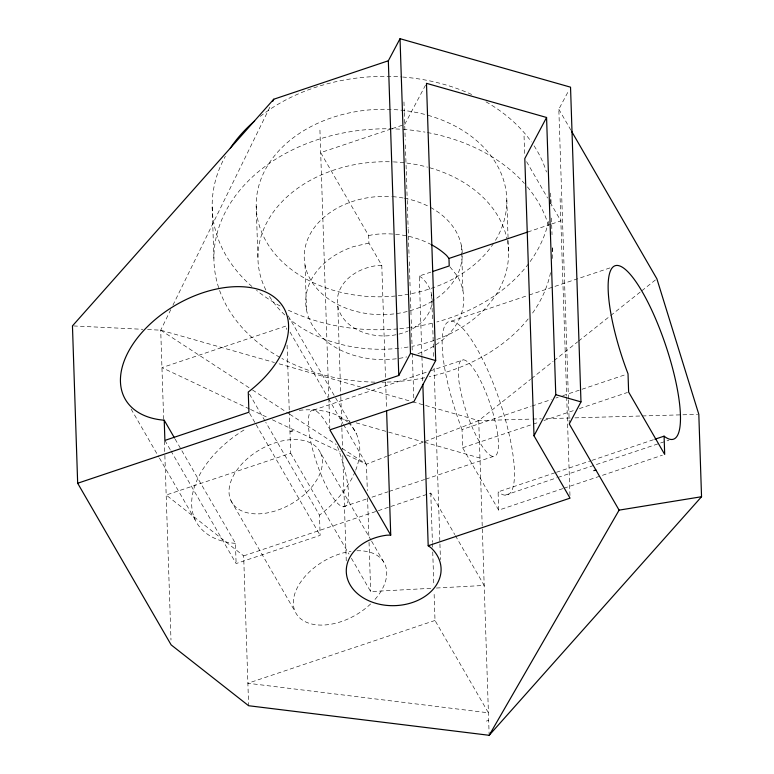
<?xml version="1.0" encoding="UTF-8"?>
<svg xmlns="http://www.w3.org/2000/svg" width="774" height="774" viewBox="0 0 774 774"><rect width="100%" height="100%" fill="white"/><g stroke="black" fill="none" stroke-linecap="round" stroke-linejoin="round"><path stroke-width="0.58" stroke-dasharray="3.87 2.9" d="M163.662 419.315L160.711 330.179L170.793 309.581M172.912 305.237L270.561 105.738M404.715 124.411L425.923 84.385M568.435 398.639L558.828 109.25L568.861 90.326M424.829 441.528L478.729 420.592L530.567 379.328M531.506 378.583L553.187 361.323M554.136 360.568L577.694 341.818M578.642 341.063L609.748 316.305M610.686 315.55L640.853 291.546M641.791 290.792L655.936 279.54M346.762 454.909L366.45 464.197L386.661 456.35M387.784 455.915L423.707 441.964M391.083 128.987L320.678 152.613L368.676 235.625L368.927 243.113L381.785 265.347L385.616 380.953M392.215 128.61L403.573 124.798M527.742 232.016L550.575 224.354M551.717 223.967L560.86 220.9L550.643 203.243M421.888 355.479L419.247 275.999L431.457 271.906M451.397 321.123L528.1 295.387M529.242 295L610.522 267.727M313.441 410.104L429.028 371.317M430.17 370.93L463.365 359.794M289.921 430.412L290.676 453.245L166.178 495.021L243.665 555.877L248.628 705.733M562.804 488.626L498.688 510.134L462.639 447.788L462.03 429.522L530.722 406.466M531.864 406.079L551.33 399.548M555.906 398.01L558.199 397.246M562.775 395.708L625.74 374.577M462.639 447.788L539.343 422.053M543.919 420.514L574.83 410.143M579.407 408.604L627.491 392.466M343.356 506.776L367.389 498.708M371.965 497.169L387.987 491.8M389.128 491.413L424.607 479.503M425.748 479.125L493.27 456.466A50.813 12.529 71.4 0 0 482.415 384.523A50.813 12.529 71.4 0 0 459.253 383.401A50.813 12.529 71.4 0 0 493.27 456.466M243.665 555.877L377.199 511.063M378.341 510.676L389.738 506.854M390.88 506.467L430.779 493.077L454.783 534.592M170.928 450.845L236.118 563.559L320.146 535.356L319.478 515.165L265.763 422.285M498.688 510.134L498.088 491.867L555.326 472.653M556.467 472.266L590.814 460.743M591.955 460.356L653.778 439.613M505.229 495.128L556.748 477.839M557.89 477.461L668.939 440.193M563.946 488.239L662.399 455.199M435.007 620.458L247.883 683.258L488.423 712.825L435.007 620.458L434.05 591.617M486.333 721.097L488.665 720.313M368.676 235.625L373.194 234.609A79.045 59.114 -1.9 0 1 430.837 244.391M368.927 243.113L353.583 246.577A79.045 59.114 -1.9 0 0 310.335 321.462A79.045 59.114 -1.9 0 0 406.737 356.92M351.406 558.257L370.678 591.578L431.621 588.288M436.401 588.027L484.195 585.444L455.383 535.627M412.571 401.783L478.729 420.592L531.641 419.092M532.841 419.053L541.268 418.821M546.076 418.686L570.128 417.999M574.937 417.863L641.085 415.986M642.285 415.948L697.616 414.38M381.785 265.347L377.954 265.443A47.427 35.469 -1.9 0 0 339.834 312.493A47.427 35.469 -1.9 0 0 407.879 331.079M73.646 325.951L142.822 329.308M147.592 329.54L160.711 330.179L274.451 362.513M279.095 363.838L360.336 386.932M366.141 388.587L411.41 401.454M339.863 418.221L350.283 421.191M356.069 422.836L423.233 441.925M424.384 442.254L479.967 458.063M249.441 408.953L161.95 367.64L286.448 325.864L286.564 329.463M250.534 409.465L268.027 417.728M272.4 419.798L340.202 451.813M160.711 330.179L251.473 389.303M252.488 389.961L288.789 413.616M289.805 414.274L336.197 444.489M342.243 448.436L366.45 464.197L367.331 490.639M419.247 275.999L421.985 277.963A47.427 35.469 -1.9 0 1 408.962 330.595M449.955 266.866L457.366 276.076A79.045 59.114 -1.9 0 1 434.63 345.572M558.828 109.25L570.931 130.187M526.601 161.679L547.634 198.047M288.17 315.821L356.369 433.759M290.047 332.085L327.857 397.468M328.457 398.504L342.882 423.446M343.492 424.491L366.45 464.197M320.523 452.848A50.813 31.328 -30 0 1 264.718 513.336A50.813 31.328 -30 0 1 241.914 463.945A50.813 31.328 -30 0 1 320.523 452.848L371.017 540.165M371.617 541.2L384.842 564.072M290.676 453.245L348.997 554.097M249.47 394.101L265.163 421.24M249.538 413.248L255.575 423.688M256.175 424.733L320.146 535.356M230.913 500.565L295.233 611.789M175.088 439.003L235.441 543.367L236.118 563.559M164.891 440.416L170.328 449.8M131.087 409.03L158.854 457.037M159.454 458.082L195.067 519.654M568.474 399.848L569.229 422.759M560.105 198.425L566.655 395.688M566.694 396.888L569.974 495.737M550.836 198.976L551.069 206.126M551.465 218.045L552.017 234.735M552.452 247.844L552.578 251.424M524.056 136.079L524.685 155.013M506.806 200.031L508.547 252.479M478.729 420.592L482.279 527.762M482.318 528.961L489.129 734.149M461.459 245.9L462.949 290.85M431.669 294.691L432.463 318.782M432.627 323.6L433.421 347.681M433.585 352.499L433.788 358.517M434.108 368.153L439.893 542.768M439.932 543.967L440.454 559.621M430.779 493.077L432.414 542.342M432.453 543.551L432.569 547.15M432.734 551.959L433.846 585.608M421.927 356.688L422.768 381.979M403.96 101.936L404.28 111.398M404.318 112.588L405.228 140.084M405.392 144.902L406.234 170.222M406.273 171.422L407.192 199.15M407.23 200.36L408.15 228.078M408.188 229.288L409.107 257.007M409.272 261.835L410.065 285.935M410.23 290.763L411.033 314.863M411.188 319.691L412.029 345.001M412.068 346.21L412.271 352.238M412.31 353.437L413.79 398.039M385.655 382.163L386.536 408.653M367.563 497.846L368.879 537.504M369.043 542.313L370.678 591.578M337.812 306.214L340.763 395.321M340.802 396.53L341.808 426.629M341.847 427.838L342.563 449.51M342.766 455.538L346.317 562.708M319.933 130.138L328.795 397.314M328.834 398.523L329.83 428.651M305.033 265.095L306.523 310.045M287.086 345.088L289.234 409.978M289.283 411.188L289.873 429.212M256.204 206.058L257.945 258.506M212.182 207.113L213.924 259.561M164.378 440.948L164.823 454.164M164.862 455.364L170.986 640.05M356.872 550.778A50.813 31.328 -30 0 1 373.842 600.692M370.63 603.952A50.813 31.328 -30 0 1 294.652 610.405A50.813 31.328 -30 0 1 351.038 551.301M462.03 429.522A91.467 22.552 71.4 0 1 449.404 321.355A91.467 22.552 71.4 0 1 504.638 416.876A91.467 22.552 71.4 0 1 498.088 491.867M348.348 422.71A91.467 56.386 -30 0 1 355.527 470.582M355.082 471.676A91.467 56.386 -30 0 1 319.478 515.165M235.441 543.367A91.467 56.386 -30 0 1 191.855 499.23A91.467 56.386 -30 0 1 245.784 428.902M299.248 410.326A91.467 56.386 -30 0 1 347.487 421.936M337.445 446.559A50.813 12.529 71.4 0 1 341.615 506.331A50.813 12.529 71.4 0 1 309.455 434.446A50.813 12.529 71.4 0 1 329.376 428.525M552.452 247.883A169.38 126.665 -1.9 0 1 552.423 258.535M550.537 272.69A169.38 126.665 -1.9 0 1 530.954 315.299M528.168 318.917A169.38 126.665 -1.9 0 1 429.135 376.774M424.626 377.741A169.38 126.665 -1.9 0 1 386.545 382.114M385.375 382.143A169.38 126.665 -1.9 0 1 381.882 382.201M374.887 382.153A169.38 126.665 -1.9 0 1 281.862 358.449M279.782 357.307A169.38 126.665 -1.9 0 1 226.26 210.286A169.38 126.665 -1.9 0 1 402.083 129.306M403.235 129.393A169.38 126.665 -1.9 0 1 425.013 132.102M427.393 132.538A169.38 126.665 -1.9 0 1 524.404 183.448M527.394 186.892A169.38 126.665 -1.9 0 1 548.572 225.64M507.27 240.279A125.34 93.731 -1.9 0 1 412.668 346.201M408.091 347.023A125.34 93.731 -1.9 0 1 401.164 348.019M398.852 348.29A125.34 93.731 -1.9 0 1 289.166 318.801M284.803 314.941A125.34 93.731 -1.9 0 1 269.294 296.161M265.869 290.037A125.34 93.731 -1.9 0 1 392.215 161.853M393.376 161.901A125.34 93.731 -1.9 0 1 427.558 167.155M429.744 167.755A125.34 93.731 -1.9 0 1 507.047 239.176M428.003 115.307A125.34 93.731 -1.9 0 1 494.257 242.301M493.599 243.317A125.34 93.731 -1.9 0 1 329.327 289.05A125.34 93.731 -1.9 0 1 265.869 168.616A125.34 93.731 -1.9 0 1 425.826 114.697M550.546 193.065A169.38 126.665 -1.9 0 1 550.691 206.078M548.543 221.412A169.38 126.665 -1.9 0 1 529.213 262.841M528.536 263.76A169.38 126.665 -1.9 0 1 436.788 321.984M432.105 323.213A169.38 126.665 -1.9 0 1 411.478 327.296M410.326 327.47A169.38 126.665 -1.9 0 1 398.784 328.824M397.613 328.931A169.38 126.665 -1.9 0 1 286.486 309.3M280.12 306.001A169.38 126.665 -1.9 0 1 256.542 290.366M251.966 286.535A169.38 126.665 -1.9 0 1 225.369 156.28M260.267 116.361A169.38 126.665 -1.9 0 1 401.493 76.945M402.654 77.032A169.38 126.665 -1.9 0 1 472.159 94.709M485.995 101.82A169.38 126.665 -1.9 0 1 531.409 141.913M534.07 145.831A169.38 126.665 -1.9 0 1 546.483 172.041M430.567 207.451A79.045 59.114 -1.9 0 1 433.14 300.612M432.144 301.231A79.045 59.114 -1.9 0 1 307.336 273.029A79.045 59.114 -1.9 0 1 391.441 196.567M392.573 196.644A79.045 59.114 -1.9 0 1 403.331 198.018M404.512 198.241A79.045 59.114 -1.9 0 1 429.589 206.929M433.634 346.191A79.045 59.114 -1.9 0 1 417.002 353.95"/><path stroke-width="1.16" d="M272.69 101.404L273.744 99.236L388.335 60.778L400.032 38.7L570.535 87.172L580.974 401.88L569.267 423.959L619.103 510.134L489.168 735.3L248.628 705.733L171.151 644.887L77.671 483.247L72.456 325.893L273.744 99.236M77.671 483.247L398.774 375.487L410.472 353.408L400.032 38.7M428.196 545.747L430.934 547.711A47.427 35.469 -1.9 0 1 416.112 601.127A47.427 35.469 -1.9 0 1 348.648 581.951A47.427 35.469 -1.9 0 1 386.903 535.192L390.735 535.095L329.869 429.86L413.906 401.658L435.675 360.568L426.484 83.331L546.57 117.474L524.801 158.554L534.002 435.801L570.051 498.146L428.196 545.747L422.846 384.388M534.002 435.801L555.771 394.711L546.57 117.474M489.168 735.3L701.544 496.734L698.816 414.342L656.874 278.785L571.541 131.232M431.805 244.913A79.045 59.114 -1.9 0 1 446.579 255.468L448.968 258.448L527.742 232.016M432.569 271.529L449.22 265.946L448.968 258.448M290.327 431.611L292.659 430.828M654.92 439.226L664.082 436.159A91.467 22.552 71.4 0 0 670.632 361.168A91.467 22.552 71.4 0 0 615.398 265.646A91.467 22.552 71.4 0 0 628.024 373.813L628.633 392.079L664.692 454.425L664.082 436.159M593.793 470.65L595.864 469.953M619.103 510.134L701.544 496.734M410.472 353.408L435.675 360.568M555.771 394.711L580.974 401.88M164.223 420.214L164.891 440.416L248.928 412.213L248.261 392.021A91.467 56.386 -30 0 0 267.581 292.94A91.467 56.386 -30 0 0 138.827 336.148A91.467 56.386 -30 0 0 164.223 420.214L174.489 437.958M388.335 60.778L398.774 375.487M386.613 411.062L390.735 535.095M230.333 148.163A169.38 126.665 -1.9 0 1 254.617 121.005"/></g></svg>
